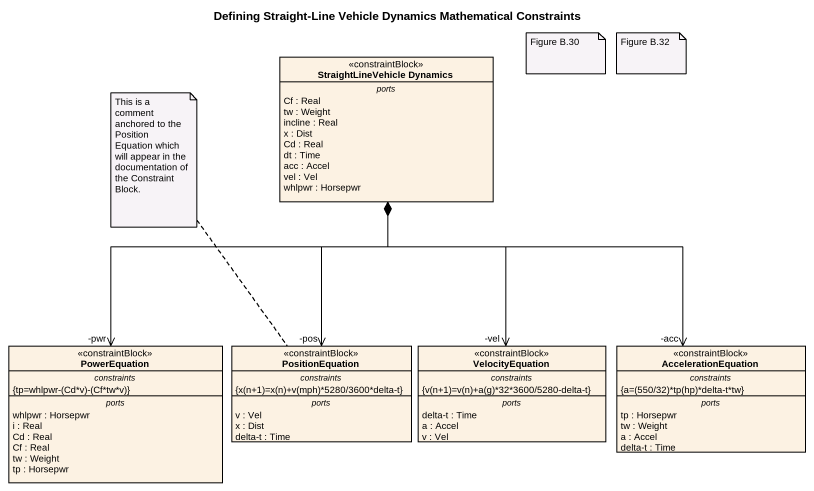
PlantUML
@startuml
title Defining Straight-Line Vehicle Dynamics Mathematical Constraints
hide circle
hide empty members
class "StraightLineVehicle Dynamics" as StraightLineVehicle_Dynamics <<constraintBlock>> {
  -- ports --
  Cf : Real
  tw : Weight
  incline : Real
  x : Dist
  Cd : Real
  dt : Time
  acc : Accel
  vel : Vel
  whlpwr : Horsepwr
}
class PowerEquation <<constraintBlock>> {
  -- constraints --
  {field} {tp=whlpwr-(Cd*v)-(Cf*tw*v)}
  -- ports --
  whlpwr : Horsepwr
  i : Real
  Cd : Real
  Cf : Real
  tw : Weight
  tp : Horsepwr
}
class PositionEquation <<constraintBlock>> {
  -- constraints --
  {field} {x(n+1)=x(n)+v(mph)*5280/3600*delta-t}
  -- ports --
  v : Vel
  x : Dist
  delta-t : Time
}
class VelocityEquation <<constraintBlock>> {
  -- constraints --
  {field} {v(n+1)=v(n)+a(g)*32*3600/5280-delta-t}
  -- ports --
  delta-t : Time
  a : Accel
  v : Vel
}
class AccelerationEquation <<constraintBlock>> {
  -- constraints --
  {field} {a=(550/32)*tp(hp)*delta-t*tw}
  -- ports --
  tp : Horsepwr
  tw : Weight
  a : Accel
  delta-t : Time
}
PowerEquation "-pwr" <-up-* StraightLineVehicle_Dynamics
PositionEquation "-pos" <-up-* StraightLineVehicle_Dynamics
VelocityEquation "-vel" <-up-* StraightLineVehicle_Dynamics
AccelerationEquation "-acc" <-up-* StraightLineVehicle_Dynamics
note as N1
  Figure B.30
end note
note as N2
  Figure B.32
end note
note top of PositionEquation : This is a comment anchored to the Position Equation which will appear in the documentation of the Constraint Block.
@enduml
